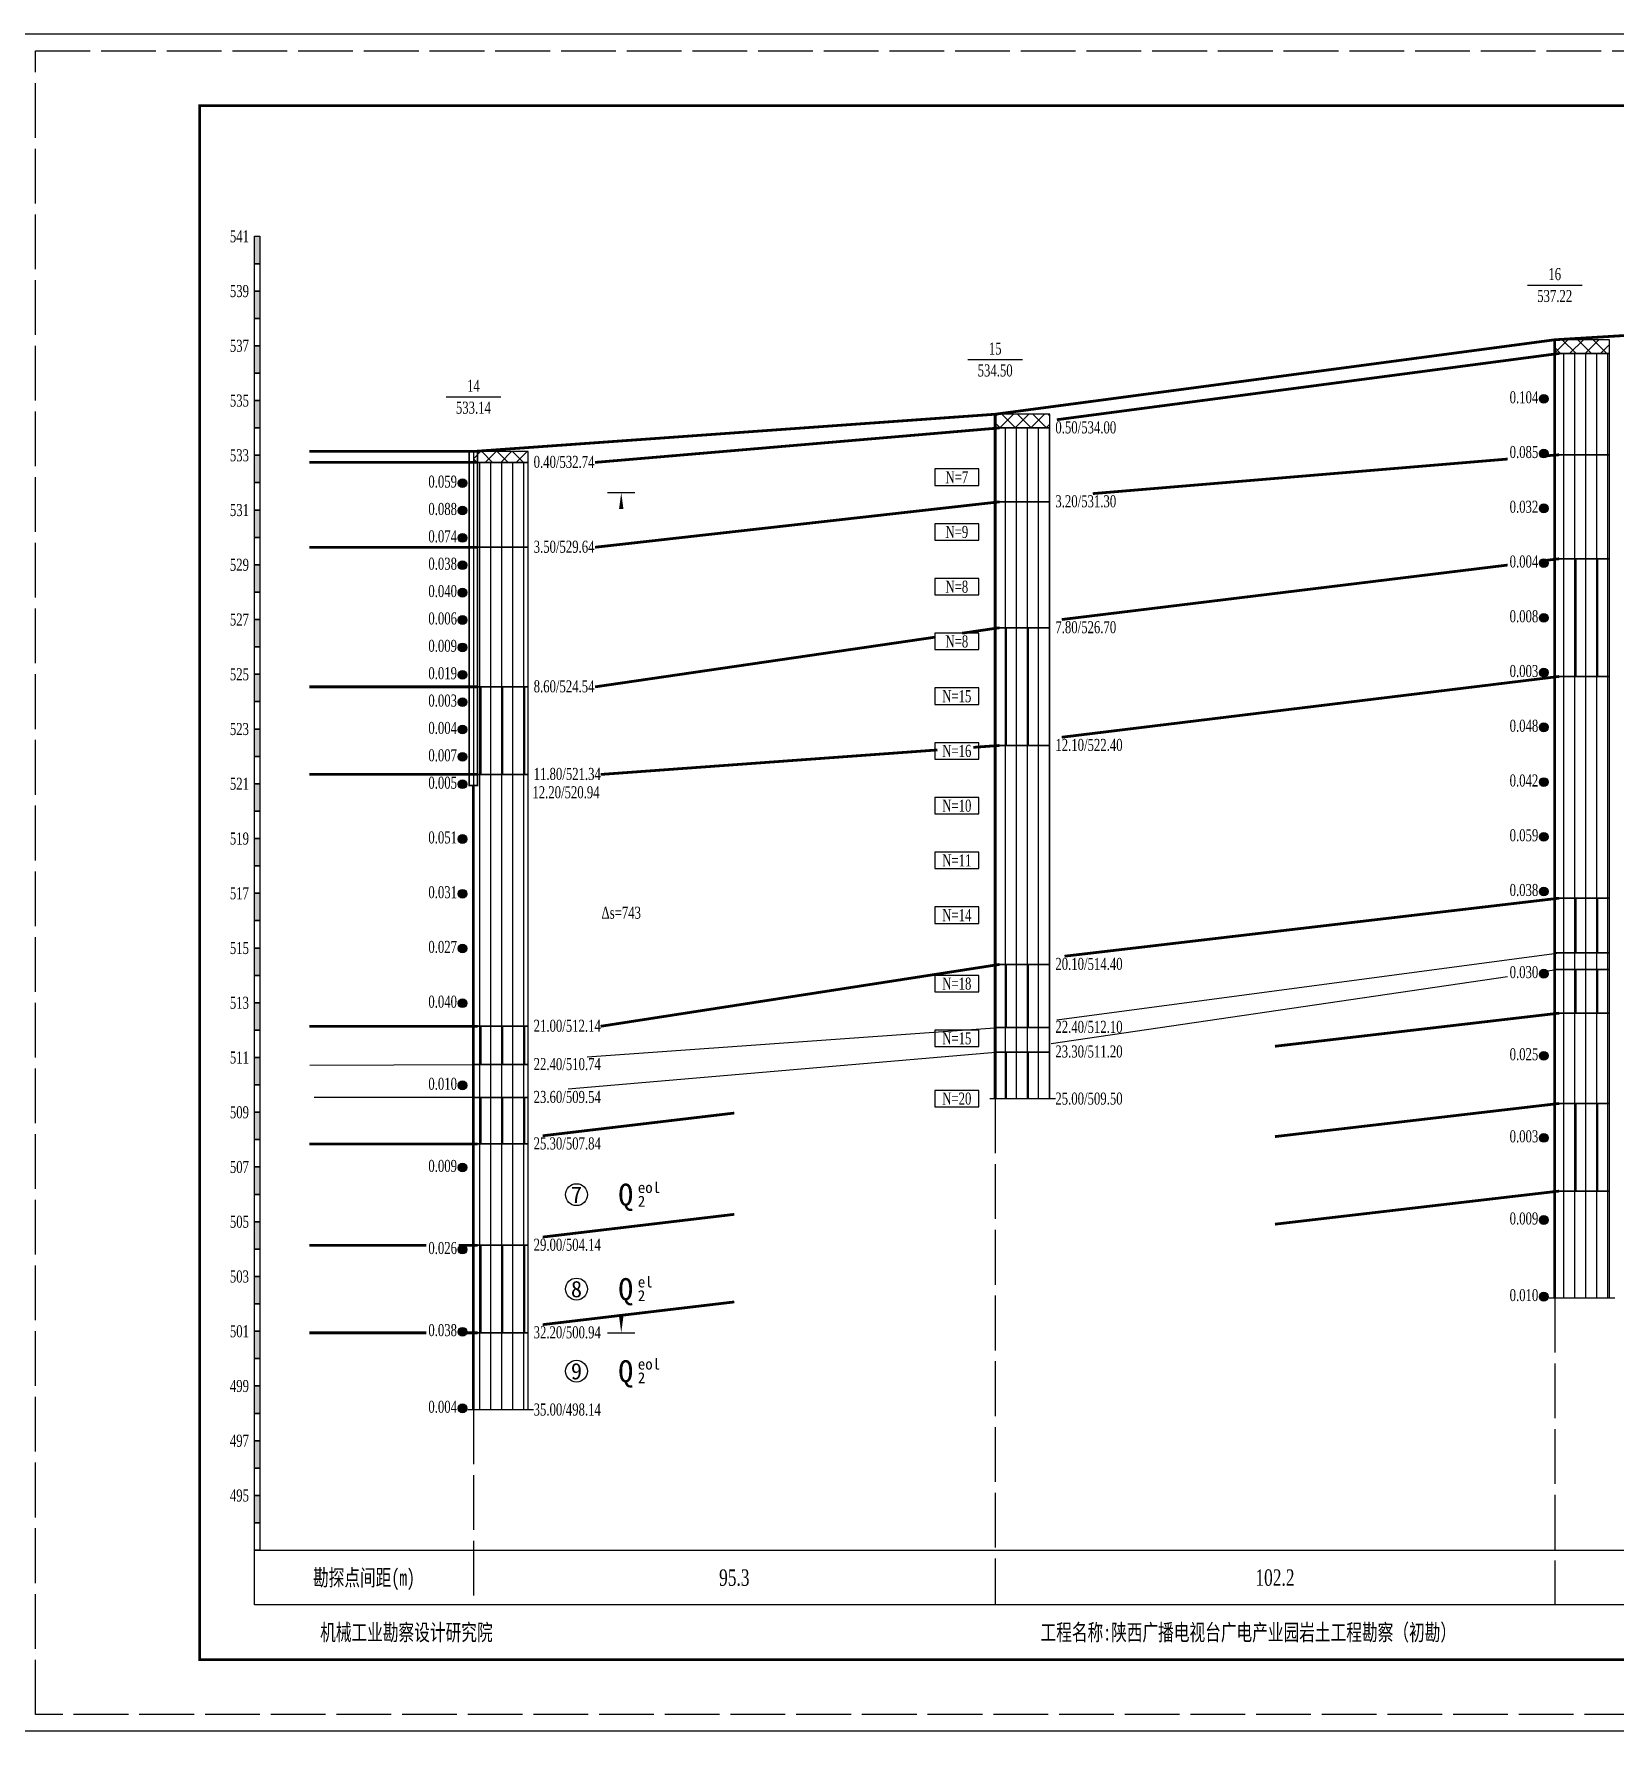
# Model space of a CAD drawing. Header units: millimetres. Extents: x -242 to 4355, y 2409 to 2741.
# Drawn here: x 1438.5 to 1727.3, y 2420 to 2730 of the extents above; entities that cross this region are included whole.
import ezdxf
from ezdxf.enums import TextEntityAlignment as Align

# ---------------------------------------------------------------- set-up
doc = ezdxf.new("R2010")
doc.units = ezdxf.units.MM
doc.linetypes.add('XX', pattern=[12, 10, -2])
doc.layers.add('MASKTEXT', color=7, linetype='Continuous')
doc.layers.add('黄土', color=52, linetype='Continuous')
doc.layers.add('打印边线框', color=3, linetype='Continuous', plot=False)
doc.styles.add('Dzcd', font='TIMES.TTF')
doc.styles.get("Standard").update_dxf_attribs({"font": 'SimSun.ttf'})
pattern_1 = [(45, (1518.8023, -11.9648), (-1.4142136, 1.4142136), []), (315, (1518.8023, -11.9648), (1.4142136, 1.4142136), [])]
pattern_2 = [(90, (0, 3.1), (-2, 1e-16), [])]
pattern_3 = [(90, (0, 3.1), (-2, 1e-16), []), (90, (0.1, 3.1), (-4, 2e-16), []), (90, (0.2, 3.1), (-4, 2e-16), [])]

# ---------------------------------------------------------------- blocks, each defined once
blk = doc.blocks.new('TL_YZY')
h = blk.add_hatch(color=256)
edge = h.paths.add_edge_path()
edge.add_arc((0, -0.79), 0.8, 0, 360)
blk.add_circle((0, -0.79), 0.8)
blk = doc.blocks.new('TL_BGN')
for p, q in [((0, -3), (0, 0)), ((0, 0), (-8, 0)), ((-8, 0), (-8, -3)), ((-8, -3), (0, -3))]:
    blk.add_line(p, q)

msp = doc.modelspace()

# ---------------------------------------------------------------- hatches: boundary and pattern name
for points in [[(1478.802, 2688.035), (1478.802, 2693.035), (1479.802, 2693.035), (1479.802, 2688.035)], [(1478.802, 2678.035), (1478.802, 2683.035), (1479.802, 2683.035), (1479.802, 2678.035)], [(1478.802, 2668.035), (1478.802, 2673.035), (1479.802, 2673.035), (1479.802, 2668.035)], [(1478.802, 2658.035), (1478.802, 2663.035), (1479.802, 2663.035), (1479.802, 2658.035)], [(1478.802, 2648.035), (1478.802, 2653.035), (1479.802, 2653.035), (1479.802, 2648.035)], [(1478.802, 2638.035), (1478.802, 2643.035), (1479.802, 2643.035), (1479.802, 2638.035)], [(1478.802, 2628.035), (1478.802, 2633.035), (1479.802, 2633.035), (1479.802, 2628.035)], [(1478.802, 2618.035), (1478.802, 2623.035), (1479.802, 2623.035), (1479.802, 2618.035)], [(1478.802, 2608.035), (1478.802, 2613.035), (1479.802, 2613.035), (1479.802, 2608.035)], [(1478.802, 2598.035), (1478.802, 2603.035), (1479.802, 2603.035), (1479.802, 2598.035)], [(1478.802, 2588.035), (1478.802, 2593.035), (1479.802, 2593.035), (1479.802, 2588.035)], [(1478.802, 2578.035), (1478.802, 2583.035), (1479.802, 2583.035), (1479.802, 2578.035)], [(1478.802, 2568.035), (1478.802, 2573.035), (1479.802, 2573.035), (1479.802, 2568.035)], [(1478.802, 2558.035), (1478.802, 2563.035), (1479.802, 2563.035), (1479.802, 2558.035)], [(1478.802, 2548.035), (1478.802, 2553.035), (1479.802, 2553.035), (1479.802, 2548.035)], [(1478.802, 2538.035), (1478.802, 2543.035), (1479.802, 2543.035), (1479.802, 2538.035)], [(1478.802, 2528.035), (1478.802, 2533.035), (1479.802, 2533.035), (1479.802, 2528.035)], [(1478.802, 2518.035), (1478.802, 2523.035), (1479.802, 2523.035), (1479.802, 2518.035)], [(1478.802, 2508.035), (1478.802, 2513.035), (1479.802, 2513.035), (1479.802, 2508.035)], [(1478.802, 2498.035), (1478.802, 2503.035), (1479.802, 2503.035), (1479.802, 2498.035)], [(1478.802, 2488.035), (1478.802, 2493.035), (1479.802, 2493.035), (1479.802, 2488.035)], [(1478.802, 2478.035), (1478.802, 2483.035), (1479.802, 2483.035), (1479.802, 2478.035)], [(1478.802, 2468.035), (1478.802, 2473.035), (1479.802, 2473.035), (1479.802, 2468.035)], [(1478.802, 2458.035), (1478.802, 2463.035), (1479.802, 2463.035), (1479.802, 2458.035)]]:
    msp.add_hatch(color=0).paths.add_polyline_path(points)
h = msp.add_hatch()
h.set_pattern_fill('素填土', color=0, scale=0.5, style=0)
h.set_pattern_definition(pattern_1)
h.paths.add_polyline_path([(1716.312, 2674.135), (1716.312, 2671.635), (1726.312, 2671.635), (1726.312, 2674.135)])
h = msp.add_hatch()
h.set_pattern_fill('素填土', color=0, scale=0.5, style=0)
h.set_pattern_definition(pattern_1)
h.paths.add_polyline_path([(1614.102, 2660.535), (1614.102, 2658.035), (1624.102, 2658.035), (1624.102, 2660.535)])
h = msp.add_hatch()
h.set_pattern_fill('素填土', color=0, scale=0.5, style=0)
h.set_pattern_definition(pattern_1)
h.paths.add_polyline_path([(1518.802, 2653.735), (1518.802, 2651.735), (1528.802, 2651.735), (1528.802, 2653.735)])
h = msp.add_hatch()
h.set_pattern_fill('古土壤', color=0, scale=0.5, style=0)
h.set_pattern_definition(pattern_3)
h.paths.add_polyline_path([(1716.312, 2634.135), (1716.312, 2612.635), (1726.312, 2612.635), (1726.312, 2634.135)])
h = msp.add_hatch()
h.set_pattern_fill('古土壤', color=0, scale=0.5, style=0)
h.set_pattern_definition(pattern_3)
h.paths.add_polyline_path([(1614.102, 2621.535), (1614.102, 2600.035), (1624.102, 2600.035), (1624.102, 2621.535)])
h = msp.add_hatch()
h.set_pattern_fill('古土壤', color=0, scale=0.5, style=0)
h.set_pattern_definition(pattern_3)
h.paths.add_polyline_path([(1518.802, 2610.735), (1518.802, 2594.735), (1528.802, 2594.735), (1528.802, 2610.735)])
h = msp.add_hatch()
h.set_pattern_fill('古土壤', color=0, scale=0.5, style=0)
h.set_pattern_definition(pattern_3)
h.paths.add_polyline_path([(1716.312, 2572.135), (1716.312, 2562.135), (1726.312, 2562.135), (1726.312, 2572.135)])
h = msp.add_hatch()
h.set_pattern_fill('古土壤', color=0, scale=0.5, style=0)
h.set_pattern_definition(pattern_3)
h.paths.add_polyline_path([(1614.102, 2560.035), (1614.102, 2548.535), (1624.102, 2548.535), (1624.102, 2560.035)])
h = msp.add_hatch()
h.set_pattern_fill('古土壤', color=0, scale=0.5, style=0)
h.set_pattern_definition(pattern_3)
h.paths.add_polyline_path([(1716.312, 2559.135), (1716.312, 2551.135), (1726.312, 2551.135), (1726.312, 2559.135)])
h = msp.add_hatch()
h.set_pattern_fill('古土壤', color=0, scale=0.5, style=0)
h.set_pattern_definition(pattern_3)
h.paths.add_polyline_path([(1518.802, 2548.735), (1518.802, 2541.735), (1528.802, 2541.735), (1528.802, 2548.735)])
h = msp.add_hatch()
h.set_pattern_fill('古土壤', color=0, scale=0.5, style=0)
h.set_pattern_definition(pattern_3)
h.paths.add_polyline_path([(1614.102, 2544.035), (1614.102, 2535.535), (1624.102, 2535.535), (1624.102, 2544.035)])
h = msp.add_hatch()
h.set_pattern_fill('古土壤', color=0, scale=0.5, style=0)
h.set_pattern_definition(pattern_3)
h.paths.add_polyline_path([(1518.802, 2535.735), (1518.802, 2527.235), (1528.802, 2527.235), (1528.802, 2535.735)])
h = msp.add_hatch()
h.set_pattern_fill('古土壤', color=0, scale=0.5, style=0)
h.set_pattern_definition(pattern_3)
h.paths.add_polyline_path([(1716.312, 2534.635), (1716.312, 2518.635), (1726.312, 2518.635), (1726.312, 2534.635)])
h = msp.add_hatch()
h.set_pattern_fill('古土壤', color=0, scale=0.5, style=0)
h.set_pattern_definition(pattern_3)
h.paths.add_polyline_path([(1518.802, 2508.735), (1518.802, 2492.735), (1528.802, 2492.735), (1528.802, 2508.735)])
at = {"layer": '黄土'}
h = msp.add_hatch(dxfattribs=at)
h.set_pattern_fill('黄土', color=0, scale=0.5, style=0)
h.set_pattern_definition(pattern_2)
h.paths.add_polyline_path([(1716.312, 2671.635), (1716.312, 2653.135), (1726.312, 2653.135), (1726.312, 2671.635)])
h = msp.add_hatch(dxfattribs=at)
h.set_pattern_fill('黄土', color=0, scale=0.5, style=0)
h.set_pattern_definition(pattern_2)
h.paths.add_polyline_path([(1614.102, 2658.035), (1614.102, 2644.535), (1624.102, 2644.535), (1624.102, 2658.035)])
h = msp.add_hatch(dxfattribs=at)
h.set_pattern_fill('黄土', color=0, scale=0.5, style=0)
h.set_pattern_definition(pattern_2)
h.paths.add_polyline_path([(1518.802, 2651.735), (1518.802, 2636.235), (1528.802, 2636.235), (1528.802, 2651.735)])
h = msp.add_hatch(dxfattribs=at)
h.set_pattern_fill('黄土', color=0, scale=0.5, style=0)
h.set_pattern_definition(pattern_2)
h.paths.add_polyline_path([(1716.312, 2653.135), (1716.312, 2634.135), (1726.312, 2634.135), (1726.312, 2653.135)])
h = msp.add_hatch(dxfattribs=at)
h.set_pattern_fill('黄土', color=0, scale=0.5, style=0)
h.set_pattern_definition(pattern_2)
h.paths.add_polyline_path([(1614.102, 2644.535), (1614.102, 2621.535), (1624.102, 2621.535), (1624.102, 2644.535)])
h = msp.add_hatch(dxfattribs=at)
h.set_pattern_fill('黄土', color=0, scale=0.5, style=0)
h.set_pattern_definition(pattern_2)
h.paths.add_polyline_path([(1518.802, 2636.235), (1518.802, 2610.735), (1528.802, 2610.735), (1528.802, 2636.235)])
h = msp.add_hatch(dxfattribs=at)
h.set_pattern_fill('黄土', color=0, scale=0.5, style=0)
h.set_pattern_definition(pattern_2)
h.paths.add_polyline_path([(1716.312, 2612.635), (1716.312, 2572.135), (1726.312, 2572.135), (1726.312, 2612.635)])
h = msp.add_hatch(dxfattribs=at)
h.set_pattern_fill('黄土', color=0, scale=0.5, style=0)
h.set_pattern_definition(pattern_2)
h.paths.add_polyline_path([(1614.102, 2600.035), (1614.102, 2560.035), (1624.102, 2560.035), (1624.102, 2600.035)])
h = msp.add_hatch(dxfattribs=at)
h.set_pattern_fill('黄土', color=0, scale=0.5, style=0)
h.set_pattern_definition(pattern_2)
h.paths.add_polyline_path([(1518.802, 2594.735), (1518.802, 2548.735), (1528.802, 2548.735), (1528.802, 2594.735)])
h = msp.add_hatch(dxfattribs=at)
h.set_pattern_fill('黄土', color=0, scale=0.5, style=0)
h.set_pattern_definition(pattern_2)
h.paths.add_polyline_path([(1716.312, 2562.135), (1716.312, 2559.135), (1726.312, 2559.135), (1726.312, 2562.135)])
h = msp.add_hatch(dxfattribs=at)
h.set_pattern_fill('黄土', color=0, scale=0.5, style=0)
h.set_pattern_definition(pattern_2)
h.paths.add_polyline_path([(1614.102, 2548.535), (1614.102, 2544.035), (1624.102, 2544.035), (1624.102, 2548.535)])
h = msp.add_hatch(dxfattribs=at)
h.set_pattern_fill('黄土', color=0, scale=0.5, style=0)
h.set_pattern_definition(pattern_2)
h.paths.add_polyline_path([(1716.312, 2551.135), (1716.312, 2534.635), (1726.312, 2534.635), (1726.312, 2551.135)])
h = msp.add_hatch(dxfattribs=at)
h.set_pattern_fill('黄土', color=0, scale=0.5, style=0)
h.set_pattern_definition(pattern_2)
h.paths.add_polyline_path([(1518.802, 2541.735), (1518.802, 2535.735), (1528.802, 2535.735), (1528.802, 2541.735)])
h = msp.add_hatch(dxfattribs=at)
h.set_pattern_fill('黄土', color=0, scale=0.5, style=0)
h.set_pattern_definition(pattern_2)
h.paths.add_polyline_path([(1518.802, 2527.235), (1518.802, 2508.735), (1528.802, 2508.735), (1528.802, 2527.235)])
h = msp.add_hatch(dxfattribs=at)
h.set_pattern_fill('黄土', color=0, scale=0.5, style=0)
h.set_pattern_definition(pattern_2)
h.paths.add_polyline_path([(1716.312, 2518.635), (1716.312, 2499.135), (1726.312, 2499.135), (1726.312, 2518.635)])
h = msp.add_hatch(dxfattribs=at)
h.set_pattern_fill('黄土', color=0, scale=0.5, style=0)
h.set_pattern_definition(pattern_2)
h.paths.add_polyline_path([(1518.802, 2492.735), (1518.802, 2478.735), (1528.802, 2478.735), (1528.802, 2492.735)])

# ---------------------------------------------------------------- linework, layer by layer
at = {"color": 0}
for p, q in [((1711.312, 2684.135), (1721.312, 2684.135)), ((1609.102, 2670.535), (1619.102, 2670.535)), ((1513.802, 2663.735), (1523.802, 2663.735)), ((1543.302, 2646.235), (1548.302, 2646.235)), ((1625.382, 2549.935), (1717.112, 2562.135)), ((1707.718, 2557.758), (1624.346, 2545.535)), ((1717.112, 2559.135), (1713.741, 2558.641)), ((1539.598, 2543.135), (1614.902, 2548.535)), ((1614.902, 2544.035), (1536.107, 2537.235)), ((1488.902, 2541.635), (1519.602, 2541.735)), ((1518.802, 2535.735), (1489.702, 2535.735)), ((1613.102, 2535.535), (1625.102, 2535.535)), ((1715.312, 2499.135), (1727.312, 2499.135)), ((1543.302, 2492.735), (1548.302, 2492.735)), ((1517.802, 2478.735), (1529.802, 2478.735))]:
    msp.add_line(p, q, dxfattribs=at)
at = {"color": 0, "linetype": 'XX'}
for p, q in [((1614.102, 2535.535), (1614.102, 2443.035)), ((1716.312, 2499.135), (1716.312, 2443.035)), ((1518.802, 2478.735), (1518.802, 2443.035))]:
    msp.add_line(p, q, dxfattribs=at)
at = {"color": 0, "const_width": 0.5}
msp.add_lwpolyline([(1468.802, 2433.035), (1468.802, 2716.885), (2069.772, 2716.885), (2069.772, 2433.035)], close=True, dxfattribs=at)
at = {"color": 0}
for points in [[(1478.802, 2688.035), (1478.802, 2693.035), (1479.802, 2693.035), (1479.802, 2688.035)], [(1478.802, 2683.035), (1478.802, 2688.035), (1479.802, 2688.035), (1479.802, 2683.035)], [(1478.802, 2678.035), (1478.802, 2683.035), (1479.802, 2683.035), (1479.802, 2678.035)], [(1478.802, 2673.035), (1478.802, 2678.035), (1479.802, 2678.035), (1479.802, 2673.035)], [(1478.802, 2668.035), (1478.802, 2673.035), (1479.802, 2673.035), (1479.802, 2668.035)], [(1716.312, 2674.135), (1716.312, 2671.635), (1726.312, 2671.635), (1726.312, 2674.135)], [(1716.312, 2671.635), (1716.312, 2653.135), (1726.312, 2653.135), (1726.312, 2671.635)], [(1478.802, 2663.035), (1478.802, 2668.035), (1479.802, 2668.035), (1479.802, 2663.035)], [(1478.802, 2658.035), (1478.802, 2663.035), (1479.802, 2663.035), (1479.802, 2658.035)], [(1614.102, 2660.535), (1614.102, 2658.035), (1624.102, 2658.035), (1624.102, 2660.535)], [(1478.802, 2653.035), (1478.802, 2658.035), (1479.802, 2658.035), (1479.802, 2653.035)], [(1614.102, 2658.035), (1614.102, 2644.535), (1624.102, 2644.535), (1624.102, 2658.035)], [(1518.802, 2653.735), (1518.802, 2651.735), (1528.802, 2651.735), (1528.802, 2653.735)], [(1478.802, 2648.035), (1478.802, 2653.035), (1479.802, 2653.035), (1479.802, 2648.035)], [(1518.802, 2651.735), (1518.802, 2636.235), (1528.802, 2636.235), (1528.802, 2651.735)], [(1716.312, 2653.135), (1716.312, 2634.135), (1726.312, 2634.135), (1726.312, 2653.135)], [(1478.802, 2643.035), (1478.802, 2648.035), (1479.802, 2648.035), (1479.802, 2643.035)], [(1614.102, 2644.535), (1614.102, 2621.535), (1624.102, 2621.535), (1624.102, 2644.535)], [(1478.802, 2638.035), (1478.802, 2643.035), (1479.802, 2643.035), (1479.802, 2638.035)], [(1478.802, 2633.035), (1478.802, 2638.035), (1479.802, 2638.035), (1479.802, 2633.035)], [(1518.802, 2636.235), (1518.802, 2610.735), (1528.802, 2610.735), (1528.802, 2636.235)], [(1478.802, 2628.035), (1478.802, 2633.035), (1479.802, 2633.035), (1479.802, 2628.035)], [(1716.312, 2634.135), (1716.312, 2612.635), (1726.312, 2612.635), (1726.312, 2634.135)], [(1478.802, 2623.035), (1478.802, 2628.035), (1479.802, 2628.035), (1479.802, 2623.035)], [(1478.802, 2618.035), (1478.802, 2623.035), (1479.802, 2623.035), (1479.802, 2618.035)], [(1614.102, 2621.535), (1614.102, 2600.035), (1624.102, 2600.035), (1624.102, 2621.535)], [(1478.802, 2613.035), (1478.802, 2618.035), (1479.802, 2618.035), (1479.802, 2613.035)], [(1478.802, 2608.035), (1478.802, 2613.035), (1479.802, 2613.035), (1479.802, 2608.035)], [(1518.802, 2610.735), (1518.802, 2594.735), (1528.802, 2594.735), (1528.802, 2610.735)], [(1716.312, 2612.635), (1716.312, 2572.135), (1726.312, 2572.135), (1726.312, 2612.635)], [(1478.802, 2603.035), (1478.802, 2608.035), (1479.802, 2608.035), (1479.802, 2603.035)], [(1478.802, 2598.035), (1478.802, 2603.035), (1479.802, 2603.035), (1479.802, 2598.035)], [(1478.802, 2593.035), (1478.802, 2598.035), (1479.802, 2598.035), (1479.802, 2593.035)], [(1614.102, 2600.035), (1614.102, 2560.035), (1624.102, 2560.035), (1624.102, 2600.035)], [(1518.802, 2594.735), (1518.802, 2548.735), (1528.802, 2548.735), (1528.802, 2594.735)], [(1478.802, 2588.035), (1478.802, 2593.035), (1479.802, 2593.035), (1479.802, 2588.035)], [(1478.802, 2583.035), (1478.802, 2588.035), (1479.802, 2588.035), (1479.802, 2583.035)], [(1478.802, 2578.035), (1478.802, 2583.035), (1479.802, 2583.035), (1479.802, 2578.035)], [(1478.802, 2573.035), (1478.802, 2578.035), (1479.802, 2578.035), (1479.802, 2573.035)], [(1478.802, 2568.035), (1478.802, 2573.035), (1479.802, 2573.035), (1479.802, 2568.035)], [(1716.312, 2572.135), (1716.312, 2562.135), (1726.312, 2562.135), (1726.312, 2572.135)], [(1478.802, 2563.035), (1478.802, 2568.035), (1479.802, 2568.035), (1479.802, 2563.035)], [(1478.802, 2558.035), (1478.802, 2563.035), (1479.802, 2563.035), (1479.802, 2558.035)], [(1716.312, 2562.135), (1716.312, 2559.135), (1726.312, 2559.135), (1726.312, 2562.135)], [(1478.802, 2553.035), (1478.802, 2558.035), (1479.802, 2558.035), (1479.802, 2553.035)], [(1614.102, 2560.035), (1614.102, 2548.535), (1624.102, 2548.535), (1624.102, 2560.035)], [(1716.312, 2559.135), (1716.312, 2551.135), (1726.312, 2551.135), (1726.312, 2559.135)], [(1478.802, 2548.035), (1478.802, 2553.035), (1479.802, 2553.035), (1479.802, 2548.035)], [(1518.802, 2548.735), (1518.802, 2541.735), (1528.802, 2541.735), (1528.802, 2548.735)], [(1614.102, 2548.535), (1614.102, 2544.035), (1624.102, 2544.035), (1624.102, 2548.535)], [(1716.312, 2551.135), (1716.312, 2534.635), (1726.312, 2534.635), (1726.312, 2551.135)], [(1478.802, 2543.035), (1478.802, 2548.035), (1479.802, 2548.035), (1479.802, 2543.035)], [(1478.802, 2538.035), (1478.802, 2543.035), (1479.802, 2543.035), (1479.802, 2538.035)], [(1614.102, 2544.035), (1614.102, 2535.535), (1624.102, 2535.535), (1624.102, 2544.035)], [(1518.802, 2541.735), (1518.802, 2535.735), (1528.802, 2535.735), (1528.802, 2541.735)], [(1478.802, 2533.035), (1478.802, 2538.035), (1479.802, 2538.035), (1479.802, 2533.035)], [(1478.802, 2528.035), (1478.802, 2533.035), (1479.802, 2533.035), (1479.802, 2528.035)], [(1518.802, 2535.735), (1518.802, 2527.235), (1528.802, 2527.235), (1528.802, 2535.735)], [(1716.312, 2534.635), (1716.312, 2518.635), (1726.312, 2518.635), (1726.312, 2534.635)], [(1478.802, 2523.035), (1478.802, 2528.035), (1479.802, 2528.035), (1479.802, 2523.035)], [(1518.802, 2527.235), (1518.802, 2508.735), (1528.802, 2508.735), (1528.802, 2527.235)], [(1478.802, 2518.035), (1478.802, 2523.035), (1479.802, 2523.035), (1479.802, 2518.035)], [(1478.802, 2513.035), (1478.802, 2518.035), (1479.802, 2518.035), (1479.802, 2513.035)], [(1716.312, 2518.635), (1716.312, 2499.135), (1726.312, 2499.135), (1726.312, 2518.635)], [(1478.802, 2508.035), (1478.802, 2513.035), (1479.802, 2513.035), (1479.802, 2508.035)], [(1478.802, 2503.035), (1478.802, 2508.035), (1479.802, 2508.035), (1479.802, 2503.035)], [(1518.802, 2508.735), (1518.802, 2492.735), (1528.802, 2492.735), (1528.802, 2508.735)], [(1478.802, 2498.035), (1478.802, 2503.035), (1479.802, 2503.035), (1479.802, 2498.035)], [(1478.802, 2493.035), (1478.802, 2498.035), (1479.802, 2498.035), (1479.802, 2493.035)], [(1478.802, 2488.035), (1478.802, 2493.035), (1479.802, 2493.035), (1479.802, 2488.035)], [(1518.802, 2492.735), (1518.802, 2478.735), (1528.802, 2478.735), (1528.802, 2492.735)], [(1478.802, 2483.035), (1478.802, 2488.035), (1479.802, 2488.035), (1479.802, 2483.035)], [(1478.802, 2478.035), (1478.802, 2483.035), (1479.802, 2483.035), (1479.802, 2478.035)], [(1478.802, 2473.035), (1478.802, 2478.035), (1479.802, 2478.035), (1479.802, 2473.035)], [(1478.802, 2468.035), (1478.802, 2473.035), (1479.802, 2473.035), (1479.802, 2468.035)], [(1478.802, 2463.035), (1478.802, 2468.035), (1479.802, 2468.035), (1479.802, 2463.035)], [(1478.802, 2458.035), (1478.802, 2463.035), (1479.802, 2463.035), (1479.802, 2458.035)], [(1478.802, 2453.035), (1478.802, 2458.035), (1479.802, 2458.035), (1479.802, 2453.035)], [(1478.802, 2453.035), (2059.772, 2453.035), (2059.772, 2443.035), (1478.802, 2443.035)]]:
    msp.add_lwpolyline(points, close=True, dxfattribs=at)
at = {"color": 0, "const_width": 0.5}
for points in [[(1488.802, 2653.735), (1518.802, 2653.735), (1542.627, 2655.435), (1566.452, 2657.135), (1590.277, 2658.835), (1614.102, 2660.535), (1639.655, 2663.935), (1665.207, 2667.335), (1690.76, 2670.735), (1716.312, 2674.135), (1737.895, 2675.448), (1759.477, 2676.76), (1781.06, 2678.073), (1802.633, 2679.385)], [(1625.372, 2659.535), (1717.112, 2671.635)], [(1541.017, 2651.735), (1614.902, 2658.035)], [(1519.602, 2651.735), (1488.802, 2651.735)], [(1631.938, 2646.035), (1707.718, 2652.352)], [(1713.722, 2652.853), (1717.112, 2653.135)], [(1541.017, 2636.235), (1614.902, 2644.535)], [(1519.602, 2636.235), (1488.802, 2636.235)], [(1626.268, 2623.035), (1707.718, 2632.987)], [(1713.793, 2633.73), (1717.112, 2634.135)], [(1541.017, 2610.735), (1603.102, 2619.81)], [(1608.061, 2620.535), (1614.902, 2621.535)], [(1519.602, 2610.735), (1488.802, 2610.735)], [(1626.268, 2601.535), (1717.112, 2612.635)], [(1542.032, 2594.735), (1603.56, 2599.21)], [(1610.129, 2599.688), (1614.902, 2600.035)], [(1519.602, 2594.735), (1488.802, 2594.735)], [(1626.771, 2561.535), (1717.112, 2572.135)], [(1542.032, 2548.735), (1614.902, 2560.035)], [(1665.207, 2545.084), (1717.112, 2551.135)], [(1519.602, 2548.735), (1488.802, 2548.735)], [(1531.45, 2528.735), (1566.452, 2532.886)], [(1665.207, 2528.584), (1717.112, 2534.635)], [(1519.602, 2527.235), (1488.802, 2527.235)], [(1665.207, 2512.584), (1717.112, 2518.635)], [(1531.45, 2510.235), (1566.452, 2514.386)], [(1510.208, 2508.735), (1488.802, 2508.735)], [(1519.602, 2508.735), (1516.085, 2508.735)], [(1531.45, 2494.235), (1566.452, 2498.386)], [(1510.208, 2492.735), (1488.802, 2492.735)], [(1519.602, 2492.735), (1516.173, 2492.735)]]:
    msp.add_lwpolyline(points, dxfattribs=at)
at = {"color": 0}
for points in [[(1716.312, 2674.135, 0.5, 0.5, 0), (1716.312, 2499.135, 0, 0, 0)], [(1614.102, 2660.535, 0.5, 0.5, 0), (1614.102, 2535.535, 0, 0, 0)], [(1518.052, 2653.735, 0.3, 0.3, 0), (1518.052, 2592.735, 0.3, 0.3, 0), (1519.552, 2592.735, 0.3, 0.3, 0), (1519.552, 2653.735, 0, 0, 0)], [(1545.802, 2570.985, 0, 0, 0), (1545.802, 2646.235, 0, 0.8, 0), (1545.802, 2643.235, 0, 0, 0)], [(1518.802, 2592.735, 0.5, 0.5, 0), (1518.802, 2478.735, 0, 0, 0)], [(1545.802, 2567.985, 0, 0, 0), (1545.802, 2492.735, 0, 0.8, 0), (1545.802, 2495.735, 0, 0, 0)]]:
    msp.add_lwpolyline(points, format="xyseb", dxfattribs=at)
for centre in [(1537.627, 2517.985), (1537.627, 2500.735), (1537.627, 2485.735)]:
    msp.add_circle(centre, 2, dxfattribs=at)
at = {"layer": '打印边线框'}
msp.add_lwpolyline([(-80, 2420), (-80, 2730), (4354.562, 2730), (4354.562, 2420), (-80, 2420)], dxfattribs=at)
at = {"layer": '打印边线框', "color": 3, "linetype": 'XX'}
msp.add_lwpolyline([(1438.802, 2423.035), (1438.802, 2726.885), (2079.772, 2726.885), (2079.772, 2423.035)], close=True, dxfattribs=at)

# ---------------------------------------------------------------- block references
at = {"color": 0}
for name, p in [('TL_YZY', (1714.312, 2664.135)), ('TL_YZY', (1714.312, 2654.135)), ('TL_BGN', (1611.102, 2650.535)), ('TL_YZY', (1516.802, 2648.735)), ('TL_YZY', (1516.802, 2643.735)), ('TL_YZY', (1714.312, 2644.135)), ('TL_YZY', (1516.802, 2638.735)), ('TL_BGN', (1611.102, 2640.535)), ('TL_YZY', (1516.802, 2633.735)), ('TL_YZY', (1714.312, 2634.135)), ('TL_BGN', (1611.102, 2630.535)), ('TL_YZY', (1516.802, 2628.735)), ('TL_YZY', (1516.802, 2623.735)), ('TL_YZY', (1714.312, 2624.135)), ('TL_BGN', (1611.102, 2620.535)), ('TL_YZY', (1516.802, 2618.735)), ('TL_YZY', (1516.802, 2613.735)), ('TL_YZY', (1714.312, 2614.135)), ('TL_BGN', (1611.102, 2610.535)), ('TL_YZY', (1516.802, 2608.735)), ('TL_YZY', (1714.312, 2604.135)), ('TL_YZY', (1516.802, 2603.735)), ('TL_YZY', (1516.802, 2598.735)), ('TL_BGN', (1611.102, 2600.535)), ('TL_YZY', (1516.802, 2593.735)), ('TL_YZY', (1714.312, 2594.135)), ('TL_BGN', (1611.102, 2590.535)), ('TL_YZY', (1516.802, 2583.735)), ('TL_YZY', (1714.312, 2584.135)), ('TL_BGN', (1611.102, 2580.535)), ('TL_YZY', (1516.802, 2573.735)), ('TL_YZY', (1714.312, 2574.135)), ('TL_BGN', (1611.102, 2570.535)), ('TL_YZY', (1516.802, 2563.735)), ('TL_BGN', (1611.102, 2558.035)), ('TL_YZY', (1714.312, 2559.135)), ('TL_YZY', (1516.802, 2553.735)), ('TL_BGN', (1611.102, 2548.035)), ('TL_YZY', (1714.312, 2544.135)), ('TL_YZY', (1516.802, 2538.735)), ('TL_BGN', (1611.102, 2537.035)), ('TL_YZY', (1714.312, 2529.135)), ('TL_YZY', (1516.802, 2523.735)), ('TL_YZY', (1714.312, 2514.135)), ('TL_YZY', (1516.802, 2508.735)), ('TL_YZY', (1714.312, 2500.135)), ('TL_YZY', (1516.802, 2493.735)), ('TL_YZY', (1516.802, 2479.735))]:
    msp.add_blockref(name, p, dxfattribs=at)

# ---------------------------------------------------------------- texts
at = {"color": 0, "style": 'Dzcd', "width": 0.7}
for s, p in [('541', (1477.802, 2693.035)), ('539', (1477.802, 2683.035)), ('537', (1477.802, 2673.035)), ('535', (1477.802, 2663.035)), ('533', (1477.802, 2653.035)), ('531', (1477.802, 2643.035)), ('529', (1477.802, 2633.035)), ('527', (1477.802, 2623.035)), ('525', (1477.802, 2613.035)), ('523', (1477.802, 2603.035)), ('521', (1477.802, 2593.035)), ('519', (1477.802, 2583.035)), ('517', (1477.802, 2573.035)), ('515', (1477.802, 2563.035)), ('513', (1477.802, 2553.035)), ('511', (1477.802, 2543.035)), ('509', (1477.802, 2533.035)), ('507', (1477.802, 2523.035)), ('505', (1477.802, 2513.035)), ('503', (1477.802, 2503.035)), ('501', (1477.802, 2493.035)), ('499', (1477.802, 2483.035)), ('497', (1477.802, 2473.035)), ('495', (1477.802, 2463.035))]:
    msp.add_text(s, height=2.2, dxfattribs=at).set_placement(p, align=Align.MIDDLE_RIGHT)
for s, height, p in [('16', 2.2, (1716.312, 2686.135)), ('537.22', 2.2, (1716.312, 2682.135)), ('15', 2.2, (1614.102, 2672.535)), ('534.50', 2.2, (1614.102, 2668.535)), ('14', 2.2, (1518.802, 2665.735)), ('533.14', 2.2, (1518.802, 2661.735)), ('95.3', 3, (1566.452, 2448.035)), ('102.2', 3, (1665.207, 2448.035))]:
    msp.add_text(s, height=height, dxfattribs=at).set_placement(p, align=Align.MIDDLE_CENTER)
for s, p in [('12.20/520.94', (1529.57, 2591.484)), ('25.00/509.50', (1625.102, 2535.535)), ('35.00/498.14', (1529.802, 2478.735))]:
    msp.add_text(s, height=2.2, dxfattribs=at).set_placement(p, align=Align.MIDDLE_LEFT)
at = {"color": 0}
for s, p in [('7', (1537.627, 2517.985)), ('8', (1537.627, 2500.735)), ('9', (1537.627, 2485.735))]:
    msp.add_text(s, height=3, dxfattribs=at).set_placement(p, align=Align.MIDDLE_CENTER)
at = {"color": 0, "width": 0.7}
msp.add_text('勘探点间距(m)', height=3, dxfattribs=at).set_placement((1498.802, 2448.035), align=Align.MIDDLE_CENTER)
for s, p in [('机械工业勘察设计研究院', (1490.802, 2438.035)), ('工程名称:陕西广播电视台广电产业园岩土工程勘察（初勘）', (1622.389, 2438.035))]:
    msp.add_text(s, height=3, dxfattribs=at).set_placement(p, align=Align.MIDDLE_LEFT)
at = {"layer": 'MASKTEXT', "style": 'Dzcd', "width": 0.7}
for s, p in [('0.104', (1713.312, 2662.535)), ('0.085', (1713.312, 2652.535)), ('0.059', (1515.802, 2647.135)), ('0.088', (1515.802, 2642.135)), ('0.032', (1713.312, 2642.535)), ('0.074', (1515.802, 2637.135)), ('0.038', (1515.802, 2632.135)), ('0.004', (1713.312, 2632.535)), ('0.040', (1515.802, 2627.135)), ('0.006', (1515.802, 2622.135)), ('0.008', (1713.312, 2622.535)), ('0.009', (1515.802, 2617.135)), ('0.019', (1515.802, 2612.135)), ('0.003', (1713.312, 2612.535)), ('0.003', (1515.802, 2607.135)), ('0.004', (1515.802, 2602.135)), ('0.048', (1713.312, 2602.535)), ('0.007', (1515.802, 2597.135)), ('0.042', (1713.312, 2592.535)), ('0.005', (1515.802, 2592.135)), ('0.051', (1515.802, 2582.135)), ('0.059', (1713.312, 2582.535)), ('0.031', (1515.802, 2572.135)), ('0.038', (1713.312, 2572.535)), ('0.027', (1515.802, 2562.135)), ('0.030', (1713.312, 2557.535)), ('0.040', (1515.802, 2552.135)), ('0.025', (1713.312, 2542.535)), ('0.010', (1515.802, 2537.135)), ('0.003', (1713.312, 2527.535)), ('0.009', (1515.802, 2522.135)), ('0.009', (1713.312, 2512.535)), ('0.026', (1515.802, 2507.135)), ('0.010', (1713.312, 2498.535)), ('0.038', (1515.802, 2492.135)), ('0.004', (1515.802, 2478.135))]:
    msp.add_text(s, height=2.2, dxfattribs=at).set_placement(p, align=Align.RIGHT)
at = {"layer": 'MASKTEXT', "color": 0, "style": 'Dzcd', "width": 0.7}
for s, p in [('0.50/534.00', (1625.102, 2657.035)), ('0.40/532.74', (1529.802, 2650.735)), ('3.20/531.30', (1625.102, 2643.535)), ('3.50/529.64', (1529.802, 2635.235)), ('7.80/526.70', (1625.102, 2620.535)), ('8.60/524.54', (1529.802, 2609.735)), ('12.10/522.40', (1625.102, 2599.035)), ('11.80/521.34', (1529.802, 2593.735)), ('20.10/514.40', (1625.102, 2559.035)), ('21.00/512.14', (1529.802, 2547.735)), ('22.40/512.10', (1625.102, 2547.535)), ('23.30/511.20', (1625.102, 2543.035)), ('22.40/510.74', (1529.802, 2540.735)), ('23.60/509.54', (1529.802, 2534.735)), ('25.30/507.84', (1529.802, 2526.235)), ('29.00/504.14', (1529.802, 2507.735)), ('32.20/500.94', (1529.802, 2491.735))]:
    msp.add_text(s, height=2.2, dxfattribs=at).set_placement(p)
for s, p in [('N=7', (1607.102, 2649.035)), ('N=9', (1607.102, 2639.035)), ('N=8', (1607.102, 2629.035)), ('N=8', (1607.102, 2619.035)), ('N=15', (1607.102, 2609.035)), ('N=16', (1607.102, 2599.035)), ('N=10', (1607.102, 2589.035)), ('N=11', (1607.102, 2579.035)), ('Δs=743', (1545.802, 2569.485)), ('N=14', (1607.102, 2569.035)), ('N=18', (1607.102, 2556.535)), ('N=15', (1607.102, 2546.535)), ('N=20', (1607.102, 2535.535))]:
    msp.add_text(s, height=2.2, dxfattribs=at).set_placement(p, align=Align.MIDDLE_CENTER)
at = {"layer": 'MASKTEXT', "color": 0}
for s, p in [('eol', (1548.827, 2518.285)), ('2', (1548.827, 2515.785)), ('el', (1548.827, 2501.035)), ('2', (1548.827, 2498.535)), ('eol', (1548.827, 2486.035)), ('2', (1548.827, 2483.535))]:
    msp.add_text(s, height=2, dxfattribs=at).set_placement(p)
for p in [(1546.627, 2517.985), (1546.627, 2500.735), (1546.627, 2485.735)]:
    msp.add_text('Q', height=4, dxfattribs=at).set_placement(p, align=Align.MIDDLE_CENTER)

doc.saveas('drawing.dxf')
